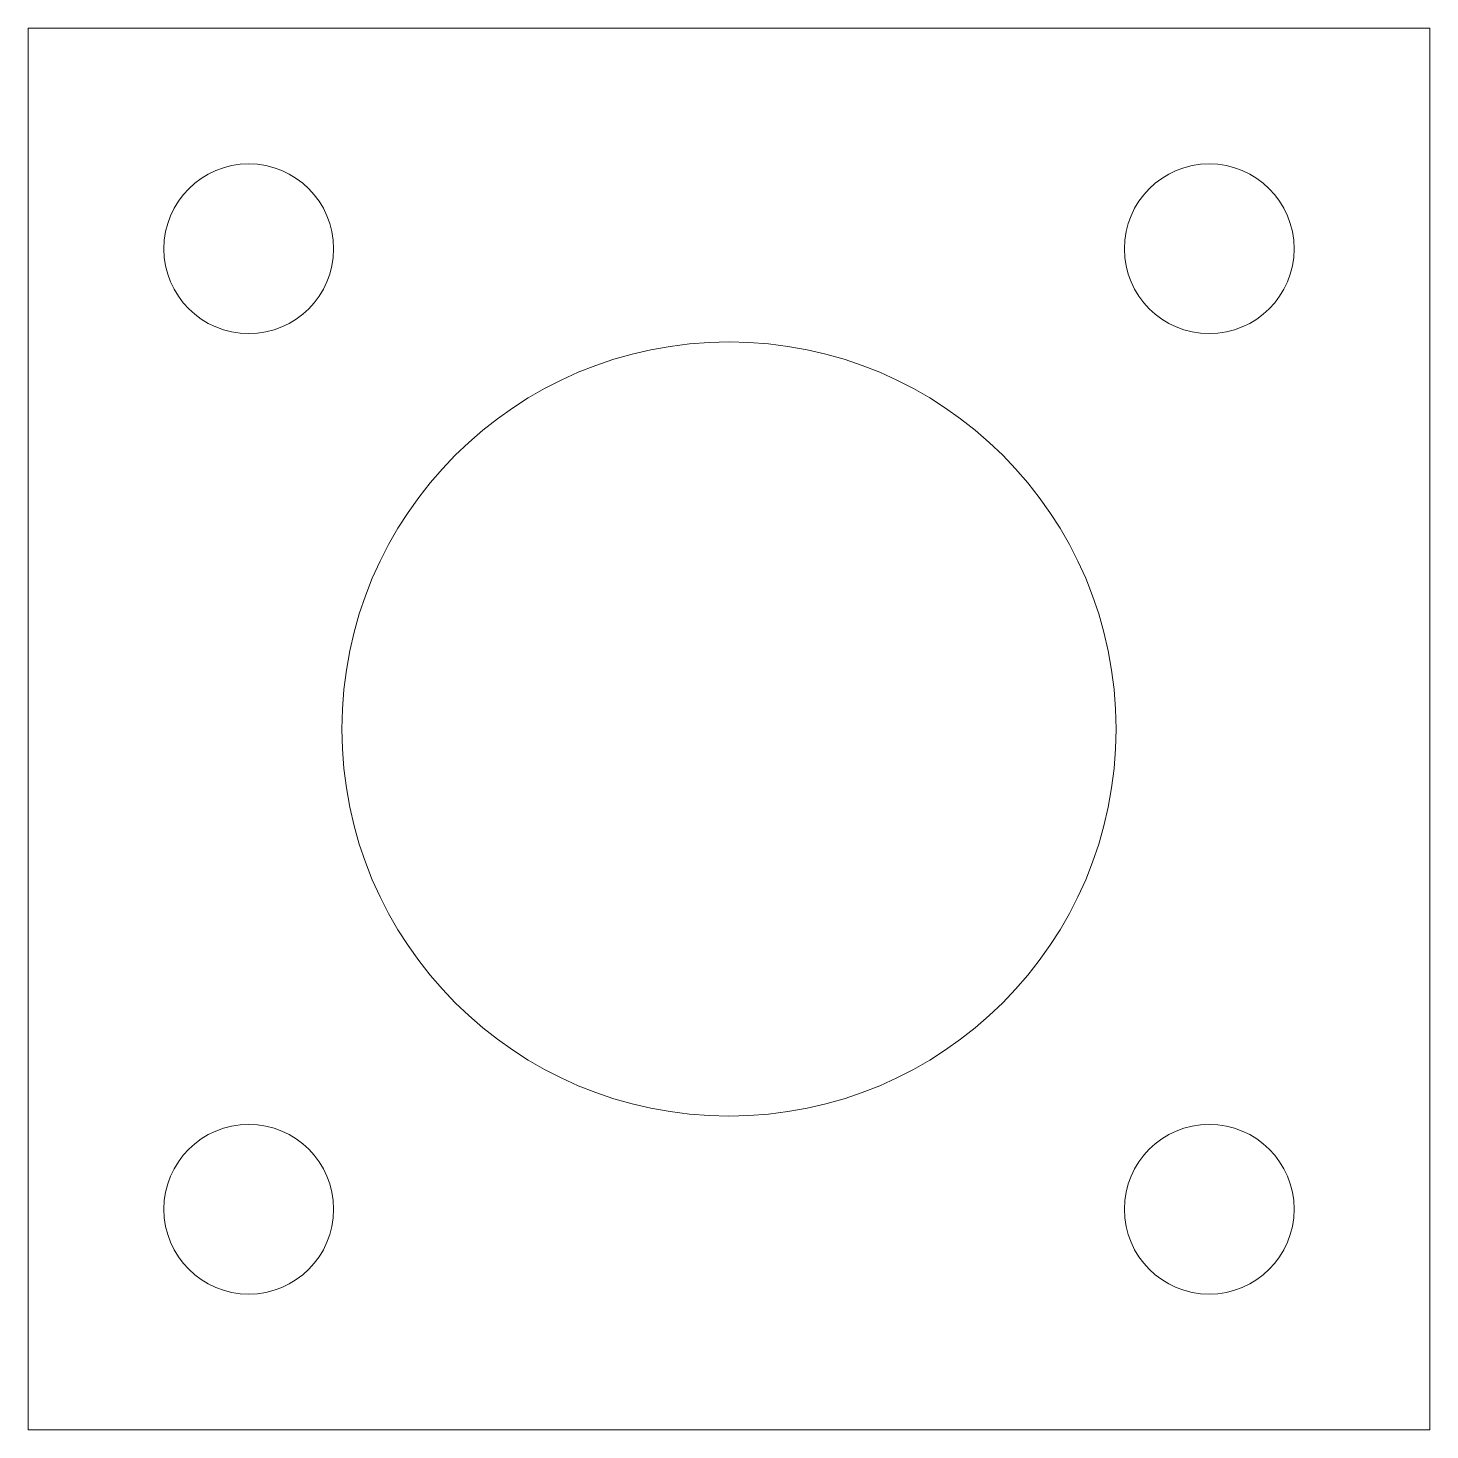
# Model space of a CAD drawing. Header units: millimetres. Extents: x -22.5 to 22.5, y -22.5 to 22.5.
import ezdxf

# ---------------------------------------------------------------- set-up
doc = ezdxf.new("R2010")
doc.units = ezdxf.units.MM
doc.layers.get('0').update_dxf_attribs({"linetype": 'CONTINUOUS', "lineweight": 0})

msp = doc.modelspace()

# ---------------------------------------------------------------- linework, layer by layer
for p, q in [((-22.5, -22.5), (-22.5, 22.5)), ((-22.5, 22.5), (22.5, 22.5)), ((22.5, 22.5), (22.5, -22.5)), ((22.5, -22.5), (-22.5, -22.5))]:
    msp.add_line(p, q)
for centre, radius in [((-15.415, 15.415), 2.725), ((15.415, 15.415), 2.725), ((0, 0), 12.425), ((-15.415, -15.415), 2.725), ((15.415, -15.415), 2.725)]:
    msp.add_circle(centre, radius)

doc.saveas('drawing.dxf')
